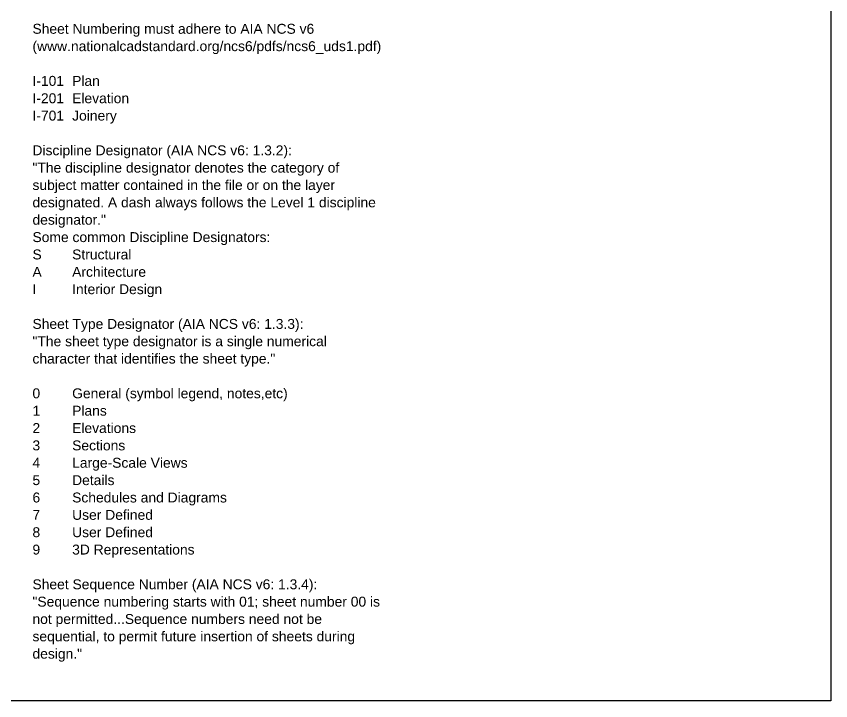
# Model space of a CAD drawing. Header units: millimetres. Extents: x 6670 to 127750, y 41694 to 79093.
# Drawn here: x 107217 to 127750, y 41694 to 58947 of the extents above; entities that cross this region are included whole.
import ezdxf

# ---------------------------------------------------------------- set-up
doc = ezdxf.new("R2010")
doc.units = ezdxf.units.MM
doc.header["$LTSCALE"] = 1000
doc.styles.add('2.5mm REGULAR', font='HelveticaNowDisplay-Regular.ttf', dxfattribs={"height": 2.5})

msp = doc.modelspace()

# ---------------------------------------------------------------- linework, layer by layer
msp.add_lwpolyline([(96250.8, 69393.4), (127750.4, 69393.4), (127750.4, 41693.7), (96250.8, 41693.7)], close=True)

# ---------------------------------------------------------------- texts
at = {"insert": (107625.4, 58756.2), "char_height": 250, "width": 8750, "attachment_point": 1, "line_spacing_factor": 1.05, "style": '2.5mm REGULAR'}
msp.add_mtext('Sheet Numbering must adhere to AIA NCS v6 (www.nationalcadstandard.org/ncs6/pdfs/ncs6_uds1.pdf)\\P\\PI-101^IPlan\\PI-201^IElevation\\PI-701^IJoinery\\P\\PDiscipline Designator (AIA NCS v6: 1.3.2):\\P"The discipline designator denotes the category of subject matter contained in the file or on the layer designated. A dash always follows the Level 1 discipline designator."\\PSome common Discipline Designators:\\PS^IStructural\\PA^IArchitecture\\PI^IInterior Design\\P\\PSheet Type Designator (AIA NCS v6: 1.3.3):\\P"The sheet type designator is a single numerical character that identifies the sheet type."\\P\\P0^IGeneral (symbol legend, notes,etc)\\P1^IPlans\\P2^IElevations\\P3^ISections\\P4^ILarge-Scale Views\\P5^IDetails\\P6^ISchedules and Diagrams\\P7^IUser Defined\\P8^IUser Defined\\P9^I3D Representations\\P\\PSheet Sequence Number (AIA NCS v6: 1.3.4):\\P"Sequence numbering starts with 01; sheet number 00 is not permitted...Sequence numbers need not be sequential, to permit future insertion of sheets during design."', dxfattribs=at)

doc.saveas('drawing.dxf')
